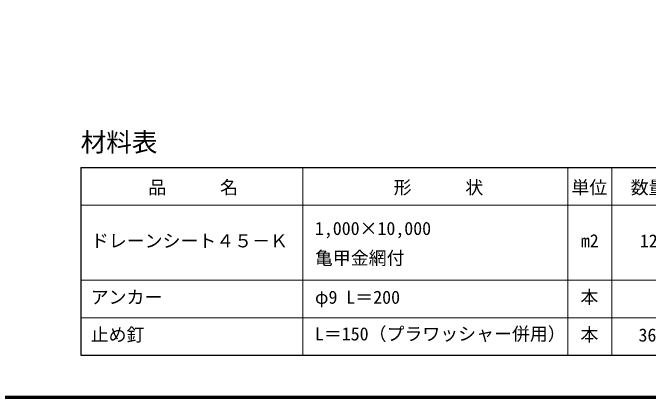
# Model space of a CAD drawing. Units: millimetres, scale not verified. Extents: x 200 to 8200, y 200 to 5824.
# Drawn here: x 4420 to 6903, y 200 to 1704 of the extents above; entities that cross this region are included whole.
import ezdxf
from ezdxf.enums import TextEntityAlignment as Align

# ---------------------------------------------------------------- set-up
doc = ezdxf.new("R2010")
doc.units = ezdxf.units.MM
doc.header["$LTSCALE"] = 20
doc.layers.add('C-MTR', color=5, linetype='Continuous')
doc.layers.add('C-MTR-TXT', color=5, linetype='Continuous')
for name, color, linetype, lineweight in [('C-MTR-FRAM', 5, 'Continuous', 25), ('C-MTR-LINE', 5, 'Continuous', 13), ('C-TTL', 2, 'Continuous', 70)]:
    doc.layers.add(name, color=color, linetype=linetype, lineweight=lineweight)
doc.styles.add('ＭＳ ゴシック', font='')
doc.styles.get('ＭＳ ゴシック').set_extended_font_data('MS Gothic')

msp = doc.modelspace()

# ---------------------------------------------------------------- linework, layer by layer
at = {"layer": 'C-MTR-FRAM'}
for p, q in [((4685.32, 1099.18), (7963.21, 1099.18)), ((4685.32, 1099.18), (4685.32, 364.18)), ((4685.32, 364.18), (7963.21, 364.18))]:
    msp.add_line(p, q, dxfattribs=at)
at = {"layer": 'C-MTR-LINE'}
for p, q in [((5552.82, 1099.18), (5552.82, 364.18)), ((6588.44, 1099.58), (6588.44, 364.18)), ((6760.76, 1099.18), (6760.76, 364.18)), ((4685.32, 952.18), (7963.21, 952.18)), ((4685.32, 658.18), (7963.21, 658.18)), ((4685.32, 511.18), (7963.21, 511.18))]:
    msp.add_line(p, q, dxfattribs=at)
at = {"layer": 'C-TTL'}
msp.add_lwpolyline([(200, 200), (8200, 200), (8200, 5740), (200, 5740)], close=True, dxfattribs=at)

# ---------------------------------------------------------------- texts
at = {"layer": 'C-MTR', "style": 'ＭＳ ゴシック'}
msp.add_text('材料表', height=73.31, dxfattribs=at).set_placement((4685.32, 1139.18), align=Align.BOTTOM_LEFT)
at = {"layer": 'C-MTR-TXT', "style": 'ＭＳ ゴシック'}
for s, p in [('\u3000品\u3000\u3000\u3000名\u3000', (4879.65, 1020.79)), ('形\u3000\u3000\u3000状\u3000', (5908.06, 1020.79)), ('数量', (6834.22, 1020.79)), ('1,000×10,000', (5600.58, 860.55))]:
    msp.add_text(s, height=51.32, dxfattribs=at).set_placement(p, align=Align.MIDDLE_LEFT)
msp.add_text('単位', height=51.32, dxfattribs=at).set_placement((6672.75, 1020.79), align=Align.MIDDLE_CENTER)
for s, p in [('ドレーンシート４５－Ｋ', (4725.32, 771.01)), ('亀甲金網付', (5600.58, 703.68)), ('アンカー', (4724.52, 550.78)), ('φ9 L＝200', (5600.58, 550.38)), ('止め釘', (4724.52, 403.78)), ('L＝150（プラワッシャー併用）', (5600.58, 407.06))]:
    msp.add_text(s, height=51.32, dxfattribs=at).set_placement(p, align=Align.BOTTOM_LEFT)
for s, p in [('m2', (6674.43, 771.06)), ('本', (6672.75, 550.83)), ('本', (6672.75, 404.28))]:
    msp.add_text(s, height=51.32, dxfattribs=at).set_placement(p, align=Align.BOTTOM_CENTER)
for s, p in [('120', (6974.57, 770.6)), ('365', (6969.51, 402.59))]:
    msp.add_text(s, height=51.32, dxfattribs=at).set_placement(p, align=Align.BOTTOM_RIGHT)

doc.saveas('drawing.dxf')
